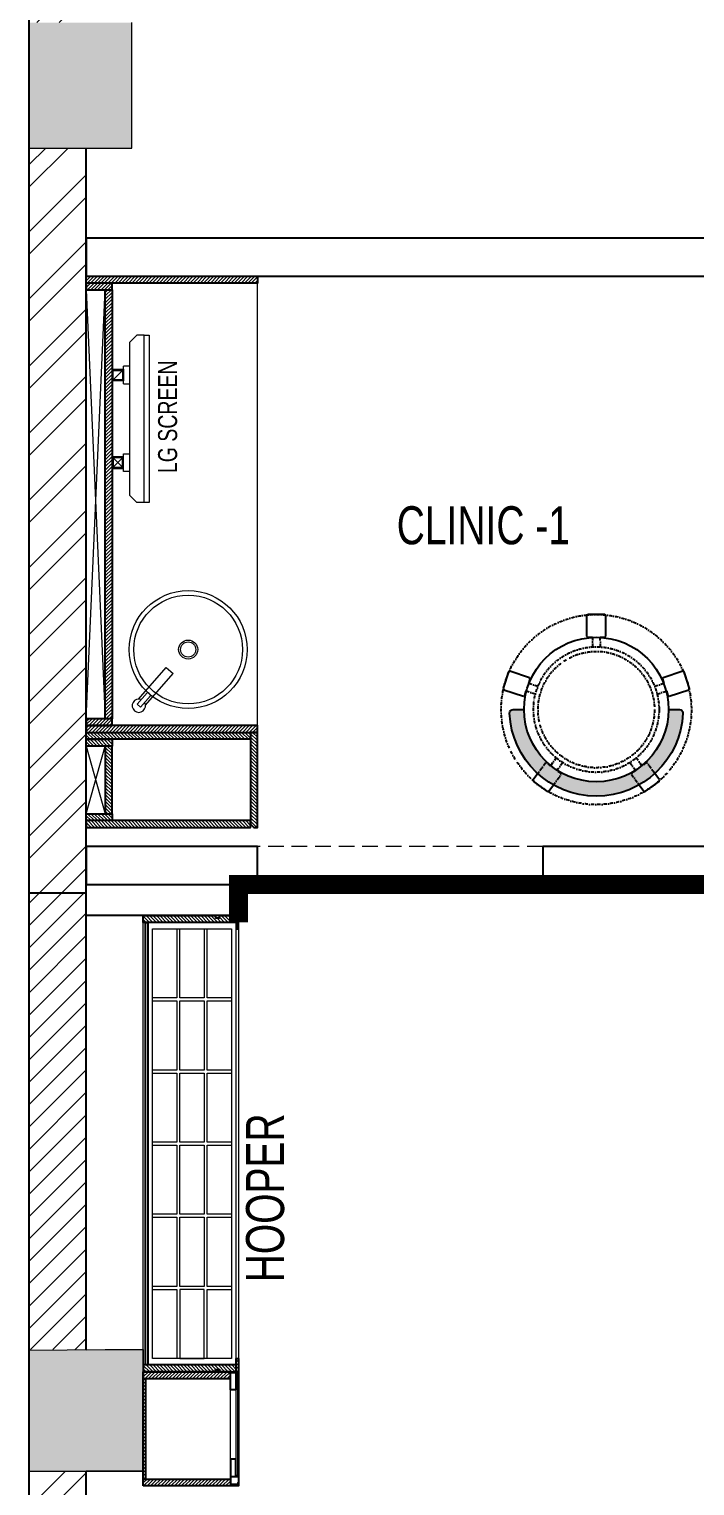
# Model space of a CAD drawing. Header units: feet. Extents: x 9680564 to 9687493, y -6782529 to -6768267.
# Drawn here: x 9680564 to 9682314, y -6775598 to -6771766 of the extents above; entities that cross this region are included whole.
import ezdxf

# ---------------------------------------------------------------- set-up
doc = ezdxf.new("R2010")
doc.units = ezdxf.units.FT
doc.header["$LTSCALE"] = 33
doc.header["$MEASUREMENT"] = 0
for name, pattern in [('a_p6_plan_L18$0$HIDDEN', [0.375, 0.25, -0.125]), ('ACAD_ISO03W100', [30, 12, -18]), ('DASHDOT2', [0.5, 0.25, -0.125, 0, -0.125])]:
    doc.linetypes.add(name, pattern=pattern)
for name, color, linetype, lineweight in [('A-COL', 243, 'Continuous', 9), ('column hatch', 5, 'Continuous', 0), ('Floor-Unit', 1, 'Continuous', 13), ('HATCH', 9, 'Continuous', 9), ('LENS-DIM', 252, 'Continuous', 5), ('LENS-FURNITURE', 13, 'Continuous', 9), ('LENS-PARTITION', 21, 'Continuous', 25), ('LENS-TEXT', 31, 'Continuous', 5), ('LENS_CURTAIN', 5, 'a_p6_plan_L18$0$HIDDEN', 9), ('LK-FF&E WALL', 1, 'Continuous', 9), ('LK-FLUTTED FINISH', 20, 'Continuous', 30), ('LK-IT', 3, 'Continuous', 18), ('LN-ELEVATION-1', 81, 'Continuous', 25), ('LN-ELEVATION-2', 103, 'Continuous', 20), ('LN-ELEVATION-3', 125, 'Continuous', 18), ('LN-ELEVATION-4', 145, 'Continuous', 13), ('LN-HATCH', 251, 'Continuous', 0), ('PLANO-TXT', 252, 'Continuous', 5), ('TV', 92, 'Continuous', 18)]:
    doc.layers.add(name, color=color, linetype=linetype, lineweight=lineweight)
doc.layers.add('A-WALL', color=1, linetype='Continuous')
doc.styles.add('LK TXT', font='GILC____.TTF', dxfattribs={"height": 100})
doc.styles.get("Standard").update_dxf_attribs({"font": 'GILC____.TTF'})
pattern_1 = [(225, (-11889972.96854246, 5497005.119345739), (88.29995930067012, -88.29995930067015), []), (225, (-11890031.8351819, 5497005.119345739), (88.29995930067012, -88.29995930067015), [])]
pattern_2 = [(45, (7858054.083674966, 3504049.203216764), (-4.490128060534575, 4.490128060534575), [])]
pattern_3 = [(44.99999999999998, (35858.5, -100655.3575484328), (-4.419417382415918, 4.419417382415923), [])]

# ---------------------------------------------------------------- blocks, each defined once
blk = doc.blocks.new('A$C5adbc486')
at = {"layer": 'column hatch'}
h = blk.add_hatch(color=8, dxfattribs=at)
h.dxf.hatch_style = 1
h.paths.add_polyline_path([(-890.3894512746482, -1733.079416756518), (-1190.389451274648, -1733.079416756518), (-1190.389451274648, -2053.079416756518), (-890.3894512746482, -2053.079416756518)])
h.paths.add_polyline_path([(-920.3894512746483, 1756.920583243482), (-1190.389451274648, 1756.920583243482), (-1190.389451274648, 1426.920583243482), (-920.3894512746483, 1426.920583243482)])
h.paths.add_polyline_path([(-910.3894512746483, 5236.920583243482), (-1190.389451274648, 5236.920583243482), (-1190.389451274648, 4916.920583243482), (-910.3894512746483, 4916.920583243482)])
h.paths.add_polyline_path([(2364.610548725352, 5236.920583243482), (2089.610548727215, 5236.920583243482), (2089.610548727215, 4876.920583243482), (2364.610548727215, 4876.920583243482)])
h.paths.add_polyline_path([(5500.962545529008, 5236.920583243482), (4974.610548725351, 5236.920583243482), (4974.610548725351, 4947.314389341511), (5506.78558124043, 4965.591698674485)])
h.paths.add_polyline_path([(2379.610548725352, 1656.920583243482), (2089.610548725352, 1656.920583243482), (2089.610548725352, 1336.920583243482), (2379.610548725352, 1336.920583243482)])
h.paths.add_polyline_path([(2499.610548725352, -1713.079416756518), (2239.610548725352, -1713.079416756518), (2239.610548725352, -2033.079416756518), (2499.610548725352, -2033.079416756518)])
h.paths.add_polyline_path([(5644.645088389516, -1458.079416756518), (5449.610548725352, -1458.079416756518), (5449.610548725352, -2318.079416756518), (5663.101695837453, -2318.079416756518)])
h.paths.add_polyline_path([(5669.962286960334, -4968.079416756518), (5454.610548725352, -4968.079416756518), (5454.610548725352, -5798.079416756518), (5687.775059264153, -5798.079416756518)])
h.paths.add_polyline_path([(5719.97380018048, -4968.079416756518), (5669.962286960334, -4968.079416756518), (5687.775059264153, -5798.079416756518), (5737.786572484299, -5798.079416756518)])
h.paths.add_polyline_path([(2634.610548725352, -8743.079416756518), (2374.610548725351, -8743.079416756518), (2374.610548725351, -8663.079416756518), (2099.610548725352, -8663.079416756518), (2099.610548725352, -8743.079416756518), (1859.610548725352, -8743.079416756518), (1859.610548725352, -8993.079416756518), (2634.610548725352, -8993.079416756518)])
h.paths.add_polyline_path([(-600.3894512746483, -8743.079416756518), (-780.3894512746483, -8743.079416756518), (-780.3894512746483, -8693.079416756518), (-1190.389451274648, -8687.813968512228), (-1190.389451274648, -8993.079416756518), (-600.3894512746483, -8993.079416756518)])
h.paths.add_polyline_path([(-880.4398760683835, -5193.079416756518), (-1190.389451274648, -5193.079416756518), (-1190.389451274648, -5508.663899557665), (-880.4398760683835, -5508.663899557665)])
h.paths.add_polyline_path([(2474.610548725352, -5233.079416756518), (2194.610548725352, -5233.079416756518), (2194.610548725352, -5513.079416756518), (2474.610548725352, -5513.079416756518)])
at = {"layer": 'LN-HATCH'}
h = blk.add_hatch(dxfattribs=at)
h.set_pattern_fill('ANSI32', color=256, scale=333, angle=180)
h.set_pattern_definition(pattern_1)
h.paths.add_polyline_path([(5506.785581242294, 4965.591698674485), (5356.861546710134, 4960.442625929601), (5438.93064484559, 1136.36907405965), (5588.896113133058, 1139.587508685887)])
h.paths.add_polyline_path([(4974.610548725351, 5236.920583243482), (2364.610548725352, 5236.920583243482), (2364.610548725352, 5086.920583243482), (4974.610548725351, 5086.920583243482)])
h.paths.add_polyline_path([(2089.610548727215, 5236.920583243482), (-910.3894512746483, 5236.920583243482), (-910.3894512746483, 5086.920583243482), (2089.610548727215, 5086.920583243482)])
h.paths.add_polyline_path([(-1040.389451274648, 4916.920583243482), (-1190.389451274648, 4916.920583243482), (-1190.389451274648, 1756.920583243482), (-1040.389451274648, 1756.920583243482)])
h.paths.add_polyline_path([(-1040.389451274648, -2053.079416756518), (-1190.389451274648, -2053.079416756518), (-1190.389451274648, -5193.079416756518), (-1040.389451274648, -5193.079416756518)])
h.paths.add_polyline_path([(-1001.715622069314, -5508.663899557665), (-1190.389451274648, -5508.663899557665), (-1190.389451274648, -8687.813968512228), (-946.6248938962817, -8690.944528660735)])
h = blk.add_hatch(dxfattribs=at)
h.set_pattern_fill('ANSI32', color=256, scale=333, angle=180)
h.set_pattern_definition(pattern_1)
h.paths.add_polyline_path([(-1040.389451274648, 1426.920583243482), (-1190.389451274648, 1426.920583243482), (-1190.389451274648, -533.0794167565182), (-1040.389451274648, -533.0794167565182)])
h = blk.add_hatch(dxfattribs=at)
h.set_pattern_fill('ANSI31', color=256, scale=333, angle=180)
h.set_pattern_definition([(225, (-11889972.96854246, 5497005.119345739), (29.43331976689004, -29.43331976689005), [])])
h.paths.add_polyline_path([(-1040.389451274648, -533.0794167565182), (-1190.389451274648, -533.0794167565182), (-1190.389451274648, -1733.079416756518), (-1040.389451274648, -1733.079416756518)])
at = {"layer": 'A-COL'}
for p, q in [((-920.3894512746483, 1426.920583243482), (-920.3894512746483, 1756.920583243482)), ((-1190.389451274648, 1426.920583243482), (-920.3894512746483, 1426.920583243482)), ((-890.3894512746482, -1733.079416756518), (-1190.389451274648, -1735.700335018337)), ((-890.3894512746482, -2053.079416756518), (-890.3894512746482, -1733.079416756518)), ((-1190.389451272785, -2053.079416756518), (-890.3894512746482, -2053.079416756518))]:
    blk.add_line(p, q, dxfattribs=at)
at = {"layer": 'A-WALL'}
for p, q in [((-1190.389451274648, -8993.079416756518), (-1190.389451274648, 5236.920583243482)), ((-1040.389451274648, -1733.079416756518), (-1040.389451274648, 1426.920583243482)), ((-1040.389451272786, -533.0794167565182), (-1190.389451274648, -533.0794167565182)), ((-1040.389451274648, -5193.079416756518), (-1040.389451274648, -2053.079416756518))]:
    blk.add_line(p, q, dxfattribs=at)
blk = doc.blocks.new('A$C2698d5b5')
at = {"layer": 'LENS-DIM', "color": 2}
blk.add_lwpolyline([(3153.98211334832, -5505.941419317387), (3153.98211334832, -4645.941419317387), (3198.982113361359, -4645.941419317387), (3139.534668454901, -1997.941419317387), (-3336.01788665168, -1997.941419317387), (-3336.01788665168, -4922.251878448761), (-3186.01788665168, -4920.941419317387), (-3186.01788665168, -5240.941419317387), (-3336.01788665168, -5240.941419317387), (-3336.01788665168, -8380.941419317387)], dxfattribs=at)
blk.add_blockref('A$C5adbc486', (-2295.628435377031, -3187.862002560869), dxfattribs=at)
blk = doc.blocks.new('MIRROR')
at = {"layer": 'LN-HATCH', "ltscale": 0.5}
h = blk.add_hatch(dxfattribs=at)
h.set_pattern_fill('ANSI31', color=256, scale=2)
h.set_pattern_definition([(45, (4060433.741624544, 1708720.786904081), (-4.490128060534575, 4.490128060534575), [])])
h.paths.add_polyline_path([(212.944788963403, 101.3407590774622), (230.944788963403, 101.3407590774622), (230.944788963403, -127.6592409225377), (212.944788963403, -127.6592409225377)])
h.paths.add_polyline_path([(230.944788963403, 95.34075907746227), (494.9447889634027, 95.34075907746227), (494.9447889634027, 101.3407590774622), (230.944788963403, 101.3407590774622)])
h.paths.add_polyline_path([(512.9447889634027, 101.3407590774622), (494.9447889634027, 101.3407590774622), (494.9447889634027, -127.6592409225377), (512.9447889634027, -127.6592409225377)])
at = {"layer": 'Defpoints'}
blk.add_lwpolyline([(512.9447889634027, 101.3407590774622), (212.944788963403, 101.3407590774622), (212.944788963403, -148.6592409225377), (512.9447889634027, -148.6592409225377)], close=True, dxfattribs=at)
at = {"layer": 'LN-ELEVATION-1'}
for points in [[(212.944788963403, 101.3407590774622), (230.944788963403, 101.3407590774622), (230.944788963403, -127.6592409225377), (212.944788963403, -127.6592409225377)], [(230.944788963403, 95.34075907746227), (494.9447889634027, 95.34075907746227), (494.9447889634027, 101.3407590774622), (230.944788963403, 101.3407590774622)], [(512.9447889634027, 101.3407590774622), (494.9447889634027, 101.3407590774622), (494.9447889634027, -127.6592409225377), (512.9447889634027, -127.6592409225377)], [(259.944788963403, -141.6592409225377), (259.944788963403, -127.6592409225377), (214.944788963403, -127.6592409225377), (214.944788963403, -148.6592409225377), (223.944788963403, -148.6592409225377), (223.944788963403, -147.1592409225377), (216.444788963403, -147.1592409225377), (216.444788963403, -141.6592409225377)], [(442.944788963403, -141.6592409225377), (442.944788963403, -127.6592409225377), (487.9447889634028, -127.6592409225377), (487.9447889634028, -148.6592409225377), (478.9447889634026, -148.6592409225377), (478.9447889634026, -147.1592409225377), (486.4447889634027, -147.1592409225377), (486.4447889634027, -141.6592409225377)], [(504.944788963403, -148.6592409225377), (504.944788963403, -147.1592409225377), (509.444788963403, -147.1592409225377), (509.444788963403, -129.1592409225377), (487.9447889634028, -129.1592409225377), (487.9447889634028, -127.6592409225377), (510.9447889634028, -127.6592409225377), (510.9447889634028, -148.6592409225377)]]:
    blk.add_lwpolyline(points, close=True, dxfattribs=at)
at = {"layer": 'LN-ELEVATION-2', "color": 4, "lineweight": 0}
blk.add_lwpolyline([(216.444788963403, -141.6592409225377), (486.4447889634027, -141.6592409225377), (486.4447889634027, -147.1592409225377), (216.444788963403, -147.1592409225377)], close=True, dxfattribs=at)
at = {"layer": 'LN-ELEVATION-2'}
blk.add_lwpolyline([(259.944788963403, -141.6592409225377), (442.944788963403, -141.6592409225377), (442.944788963403, -127.6592409225377), (259.944788963403, -127.6592409225377)], close=True, dxfattribs=at)
at = {"layer": 'LN-ELEVATION-4', "ltscale": 0.5}
blk.add_line((478.9447889634026, -148.6592409225377), (223.944788963403, -148.6592409225377), dxfattribs=at)
blk = doc.blocks.new('VC HD 1200')
at = {"layer": 'LN-HATCH', "ltscale": 0.5}
h = blk.add_hatch(dxfattribs=at)
h.set_pattern_fill('ANSI31', color=256, scale=2)
h.set_pattern_definition([(45, (3760859.752907088, 1795248.935917533), (-4.490128060534575, 4.490128060534575), [])])
h.paths.add_polyline_path([(-1200, 250), (-1200, 60), (-1194, 60), (-1194, 50), (-1200, 50), (-1200, 6), (-1182, 6), (-1182, 250)])
h = blk.add_hatch(dxfattribs=at)
h.set_pattern_fill('ANSI31', color=256, scale=2)
h.set_pattern_definition(pattern_2)
h.paths.add_polyline_path([(0, 250), (0, 60), (-6, 60), (-6, 50), (0, 50), (0, 6), (-18, 6), (-18, 250)])
h = blk.add_hatch(dxfattribs=at)
h.set_pattern_fill('ANSI31', color=256, scale=2)
h.set_pattern_definition([(45, (7858047.083674965, 3504049.203216764), (-4.490128060534575, 4.490128060534575), [])])
h.paths.add_polyline_path([(-1165, 6), (-1165, 0), (-1200, 0), (-1200, 6)])
h = blk.add_hatch(dxfattribs=at)
h.set_pattern_fill('ANSI31', color=256, scale=2)
h.set_pattern_definition(pattern_2)
h.paths.add_polyline_path([(-28, 6), (-28, 0), (0, 0), (0, 6)])
at = {"layer": 'LN-ELEVATION-1', "ltscale": 0.5}
for points in [[(-1200, 250), (-1200, 60), (-1194, 60), (-1194, 50), (-1200, 50), (-1200, 6), (-1182, 6), (-1182, 250)], [(-18, 238), (-1182, 238), (-1182, 244), (-18, 244)], [(0, 250), (0, 60), (-6, 60), (-6, 50), (0, 50), (0, 6), (-18, 6), (-18, 250)], [(-1165, 6), (-1165, 0), (-1200, 0), (-1200, 6)], [(-35, 6), (-35, 0), (0, 0), (0, 6)]]:
    blk.add_lwpolyline(points, close=True, dxfattribs=at)
at = {"layer": 'LN-ELEVATION-3', "ltscale": 0.5}
for p, q in [((-1182, 250), (-18, 250)), ((-1165, 6), (-35, 6)), ((-35, 0), (-1165, 0))]:
    blk.add_line(p, q, dxfattribs=at)
for points in [[(-1165.000000000465, 226), (-35, 226), (-35, 18), (-1165.000000000465, 18)], [(-1165.000000000465, 226), (-983.3333333334886, 226), (-983.3333333334886, 162), (-1165.000000000465, 162)], [(-975.3333333334886, 226), (-793.6666666665112, 226), (-793.6666666665112, 162), (-975.3333333334886, 162)], [(-785.6666666665112, 226), (-603.9999999995342, 226), (-603.9999999995342, 162), (-785.6666666665112, 162)], [(-595.9999999995342, 226), (-414.3333333325572, 226), (-414.3333333325572, 162), (-595.9999999995342, 162)], [(-406.3333333325572, 226), (-224.6666666655801, 226), (-224.6666666655801, 162), (-406.3333333325572, 162)], [(-216.6666666655801, 226), (-34.99999999860302, 226), (-34.99999999860302, 162), (-216.6666666655801, 162)], [(-1165.000000000465, 90), (-983.3333333334886, 90), (-983.3333333334886, 154), (-1165.000000000465, 154)], [(-975.3333333334886, 154), (-793.6666666665112, 154), (-793.6666666665112, 90), (-975.3333333334886, 90)], [(-785.6666666665112, 154), (-603.9999999995342, 154), (-603.9999999995342, 90), (-785.6666666665112, 90)], [(-595.9999999995342, 154), (-414.3333333325572, 154), (-414.3333333325572, 90), (-595.9999999995342, 90)], [(-406.3333333325572, 154), (-224.6666666655801, 154), (-224.6666666655801, 90), (-406.3333333325572, 90)], [(-216.6666666655801, 154), (-34.99999999860302, 154), (-34.99999999860302, 90), (-216.6666666655801, 90)], [(-1165.000000000465, 82), (-983.3333333334886, 82), (-983.3333333334886, 18), (-1165.000000000465, 18)], [(-975.3333333334886, 82), (-793.6666666665112, 82), (-793.6666666665112, 18), (-975.3333333334886, 18)], [(-785.6666666665112, 82), (-603.9999999995342, 82), (-603.9999999995342, 18), (-785.6666666665112, 18)], [(-595.9999999995342, 82), (-414.3333333325572, 82), (-414.3333333325572, 18), (-595.9999999995342, 18)], [(-406.3333333325572, 82), (-224.6666666655801, 82), (-224.6666666655801, 18), (-406.3333333325572, 18)], [(-216.6666666655801, 82), (-34.99999999860302, 82), (-34.99999999860302, 18), (-216.6666666655801, 18)]]:
    blk.add_lwpolyline(points, close=True, dxfattribs=at)
blk = doc.blocks.new('rtf')
at = {"color": 0, "linetype": 'ByBlock', "lineweight": -2}
for p, q in [((16412.5253540573, -172798.8148984113), (16452.40026456733, -172798.8148984113)), ((16412.5253540573, -172810.8148984113), (16412.5253540573, -172798.8148984113)), ((16425.26329468148, -172793.1007600746), (16535.26329468148, -172793.1007600746)), ((16535.26329468148, -172793.1007600746), (16535.26329468148, -172817.1007600746)), ((16412.5253540573, -172810.8148984113), (16452.40026456733, -172810.8148984113)), ((16425.26329468148, -172817.1007600746), (16535.26329468148, -172817.1007600746))]:
    blk.add_line(p, q, dxfattribs=at)
for centre, radius, start, end in [((16412.5253540573, -172805.1007600746), 17.5, 21.05058810897431, 340.9421780194656), ((16444.53660690578, -172804.8148984114), 9.891264419597851, 322.656233941354, 37.34376605891414)]:
    blk.add_arc(centre, radius, start, end, dxfattribs=at)
blk = doc.blocks.new('dsg')
at = {"color": 0, "linetype": 'ByBlock', "lineweight": -2}
for radius in [155, 143, 25, 20]:
    blk.add_circle((11491.5035008227, -171102.5847399924), radius, dxfattribs=at)
blk.add_blockref('rtf', (-5117.472106590168, 1702.9323767405), dxfattribs=at)
blk = doc.blocks.new('CLINIC - CABINET SINK')
at = {"layer": 'LN-HATCH', "ltscale": 0.5}
h = blk.add_hatch(dxfattribs=at)
h.set_pattern_fill('ANSI31', color=256, scale=2)
h.set_pattern_definition([(45, (4052861.500382861, 1708016.355767586), (-4.490128060534575, 4.490128060534575), [])])
h.paths.add_polyline_path([(-563.359543572413, 156.9999999999999), (564.640456427587, 156.9999999999999), (564.640456427587, 174.9999999999999), (-563.359543572413, 174.9999999999999)])
h.paths.add_polyline_path([(582.6404564275867, 225), (600.6404564275867, 225), (600.6404564275867, -225), (582.6404564275867, -225)])
h.paths.add_polyline_path([(564.640456427587, 225), (582.6404564275867, 225), (582.6404564275867, 156.9999999999999), (564.640456427587, 156.9999999999999)])
h.paths.add_polyline_path([(-581.359543572413, 225), (-599.359543572413, 225), (-599.359543572413, -225), (-581.359543572413, -225)])
h.paths.add_polyline_path([(-581.359543572413, 225), (-563.359543572413, 225), (-563.359543572413, 156.9999999999999), (-581.359543572413, 156.9999999999999)])
at = {"layer": 'LN-ELEVATION-1', "ltscale": 0.5}
for points in [[(-581.359543572413, 225), (-599.359543572413, 225), (-599.359543572413, -225), (-581.359543572413, -225)], [(-581.359543572413, 225), (-563.359543572413, 225), (-563.359543572413, 156.9999999999999), (-581.359543572413, 156.9999999999999)], [(564.640456427587, 225), (582.6404564275867, 225), (582.6404564275867, 156.9999999999999), (564.640456427587, 156.9999999999999)], [(582.6404564275867, 225), (600.6404564275867, 225), (600.6404564275867, -225), (582.6404564275867, -225)], [(-563.359543572413, 156.9999999999999), (564.640456427587, 156.9999999999999), (564.640456427587, 174.9999999999999), (-563.359543572413, 174.9999999999999)]]:
    blk.add_lwpolyline(points, close=True, dxfattribs=at)
at = {"layer": 'LN-ELEVATION-2', "ltscale": 0.5}
blk.add_line((582.6404564275867, -225), (-581.359543572413, -225), dxfattribs=at)
at = {"layer": 'LN-HATCH', "ltscale": 0.5}
for p, q in [((564.640456427587, 225), (-563.359543572413, 174.9999999999999)), ((-563.359543572413, 225), (564.640456427587, 174.9999999999999))]:
    blk.add_line(p, q, dxfattribs=at)
at = {"layer": 'LN-ELEVATION-3', "xscale": -1, "rotation": 41.1558274151866}
blk.add_blockref('dsg', (-103569.3304926871, 136346.6509754679), dxfattribs=at)
blk = doc.blocks.new('CLINIC SCREEN')
at = {"layer": 'TV'}
for p, q in [((-103.1090284836336, 42.85441964946222), (-127.4114311772946, 18.55201695591665)), ((-127.4114311772946, 42.85441964946222), (-103.1090284836336, 18.55201695591665)), ((102.7052824410566, 42.85441964946222), (127.007685134602, 18.55201695591665))]:
    blk.add_line(p, q, dxfattribs=at)
at = {"layer": 'TV', "ltscale": 12}
for p, q in [((-220.0000000000082, -19.41163062257681), (-200.5883693773149, 0)), ((200.5883693773149, 0), (-200.5883693773149, 0)), ((-138.5315413423604, 0), (-138.5315413423604, 15.514207008644)), ((-138.5315413423604, 15.514207008644), (-91.98892031613741, 15.514207008644)), ((-91.98892031613741, 15.514207008644), (-91.98892031613741, 0)), ((91.98892031610741, 15.514207008644), (91.98892031610741, 0)), ((91.98892031610741, 15.514207008644), (138.5315413423595, 15.514207008644)), ((138.5315413423595, 0), (138.5315413423595, 15.514207008644)), ((219.9999999999918, -19.41163062257681), (200.5883693773149, 0)), ((-220.0000000000082, -38.82326124538668), (-220.0000000000082, -19.41163062257681)), ((219.9999999999918, -38.82326124538668), (219.9999999999918, -19.41163062257681))]:
    blk.add_line(p, q, dxfattribs=at)
at = {"layer": 'TV'}
for points in [[(-130.4492315140169, 15.51421661919448), (-100.0712281470269, 15.51421661919448), (-100.0712281470269, 45.89221998606814), (-130.4492315140169, 45.89221998606814)], [(-127.4114311772946, 18.55201695591665), (-103.1090284836336, 18.55201695591665), (-103.1090284836336, 42.85441964946222), (-127.4114311772946, 42.85441964946222)], [(130.0454854713243, 15.51421661919448), (99.66748210433435, 15.51421661919448), (99.66748210433435, 45.89221998606814), (130.0454854713243, 45.89221998606814)], [(127.007685134602, 18.55201695591665), (102.7052824410566, 18.55201695591665), (102.7052824410566, 42.85441964946222), (127.007685134602, 42.85441964946222)]]:
    blk.add_lwpolyline(points, close=True, dxfattribs=at)
at = {"layer": 'TV', "ltscale": 12}
blk.add_lwpolyline([(-220.0000000000082, -51.71278328332107), (-220.0000000000082, -38.82326124538668), (219.9999999999918, -38.82326124538668), (219.9999999999918, -51.71278328332107)], close=True, dxfattribs=at)
at = {"layer": 'Floor-Unit', "color": 0, "ltscale": 2, "insert": (5.199680584678389, -100.4085774972336), "char_height": 50, "attachment_point": 5}
blk.add_mtext_dynamic_manual_height_columns('LG SCREEN', width=466.4796511627907, gutter_width=12.5, heights=[0], dxfattribs=at)
blk = doc.blocks.new('CLINIC - MOP CLOSET')
at = {"layer": 'LN-HATCH', "ltscale": 0.5}
h = blk.add_hatch(dxfattribs=at)
h.set_pattern_fill('ANSI31', color=256, scale=50, angle=360)
h.set_pattern_definition(pattern_3)
h.paths.add_polyline_path([(-106.3595435724128, 216), (-124.3595435724128, 216), (-124.3595435724128, -216), (-106.3595435724128, -216)])
h = blk.add_hatch(dxfattribs=at)
h.set_pattern_fill('ANSI31', color=256, scale=50, angle=360)
h.set_pattern_definition(pattern_3)
h.paths.add_polyline_path([(-106.3595435724128, 216), (-88.35954357241282, 216), (-88.35954357241282, 148), (-106.3595435724128, 148)])
h = blk.add_hatch(dxfattribs=at)
h.set_pattern_fill('ANSI31', color=256, scale=50, angle=360)
h.set_pattern_definition(pattern_3)
h.paths.add_polyline_path([(89.64045642758717, 216), (107.6404564275872, 216), (107.6404564275872, 148), (89.64045642758717, 148)])
h = blk.add_hatch(dxfattribs=at)
h.set_pattern_fill('ANSI31', color=256, scale=50, angle=360)
h.set_pattern_definition(pattern_3)
h.paths.add_polyline_path([(107.6404564275872, 216), (125.6404564275872, 216), (125.6404564275872, -216), (107.6404564275872, -216)])
h = blk.add_hatch(dxfattribs=at)
h.set_pattern_fill('ANSI31', color=256, scale=50, angle=360)
h.set_pattern_definition(pattern_3)
h.paths.add_polyline_path([(-88.35954357241282, 148), (89.64045642758717, 148), (89.64045642758717, 166), (-88.35954357241282, 166)])
h = blk.add_hatch(dxfattribs=at)
h.set_pattern_fill('ANSI31', color=256, scale=50, angle=360)
h.set_pattern_definition([(44.99999999999998, (35894.5, -101037.3575484328), (-4.419417382415918, 4.419417382415923), [])])
h.paths.add_polyline_path([(-115.3595435724055, -216), (-124.3595435724128, -225), (-124.3595435724128, -234), (125.6404564275872, -234), (125.6404564275872, -216)])
at = {"layer": 'LN-ELEVATION-1', "ltscale": 0.5}
for points in [[(-106.3595435724128, 216), (-124.3595435724128, 216), (-124.3595435724128, -216), (-106.3595435724128, -216)], [(-106.3595435724128, 216), (-88.35954357241282, 216), (-88.35954357241282, 148), (-106.3595435724128, 148)], [(89.64045642758717, 216), (107.6404564275872, 216), (107.6404564275872, 148), (89.64045642758717, 148)], [(107.6404564275872, 216), (125.6404564275872, 216), (125.6404564275872, -216), (107.6404564275872, -216)], [(-88.35954357241282, 148), (89.64045642758717, 148), (89.64045642758717, 166), (-88.35954357241282, 166)], [(-124.3595435724128, -225), (-124.3595435724128, -234), (125.6404564275872, -234), (125.6404564275872, -216), (-115.3595435724128, -216)]]:
    blk.add_lwpolyline(points, close=True, dxfattribs=at)
at = {"layer": 'LN-HATCH', "ltscale": 0.5}
for p, q in [((89.64045642758717, 216), (-88.35954357241282, 166)), ((-88.35954357241282, 216), (89.64045642758717, 166))]:
    blk.add_line(p, q, dxfattribs=at)
blk = doc.blocks.new('DR STOOL')
at = {"layer": 'HATCH'}
h = blk.add_hatch(dxfattribs=at)
h.set_pattern_fill('ANSI36', color=250, angle=-90.00000000000001)
h.set_pattern_definition([(315, (-227.8099174643867, 917.3997257252777), (6.173926083235043, -1.683798022700468), [7.9375, -1.587499999999999, 0, -1.587499999999999])])
edge = h.paths.add_edge_path()
edge.add_line((-190.0000000041909, 4.511094e-10), (-218.6899174675346, 4.511094e-10))
edge.add_arc((-218.6899174670689, 9.120000000388245), 9.119999999940092, 177.6119845363388, 269.9999999996136, ccw=False)
edge.add_arc((-1.8626451e-09, 3.565219e-10), 228.000000002257, 2.3880154632688004, 177.6119845367313, ccw=False)
edge.add_arc((218.6899174633436, 9.120000000497384), 9.120000000051716, -90.00000000034493, 2.3880154629299, ccw=False)
edge.add_line((218.6899174633436, 4.511094e-10), (190, 4.511094e-10))
edge.add_arc((-1.8626451e-09, 4.511094e-10), 190.000000001979, -1.27e-14, 180)
at = {"layer": 'LN-ELEVATION-1', "color": 1, "ltscale": 100}
for p, q in [((-128.6221585394814, 215.4841044476634), (-165.2704676063731, 189.0243927398114)), ((-124.7228340068832, 214.8545704018979), (-128.6221585394814, 215.4841044476634)), ((-112.6981821293011, 198.1996966340157), (-124.7228340068832, 214.8545704018979)), ((124.7553772013634, 214.9803744515593), (112.5488144652918, 198.2845540212292)), ((128.7014972954057, 215.5933048763618), (124.7553772013634, 214.9803744515593)), ((128.7014972954057, 215.5933048763618), (124.7553772013634, 214.9803744515593)), ((165.1911288509145, 188.915192311113), (128.7014972954057, 215.5933048763618)), ((165.1911288509145, 188.915192311113), (128.7014972954057, 215.5933048763618)), ((-165.2704676063731, 189.0243927398114), (-165.9069543029182, 185.0820035930228)), ((-165.9069543029182, 185.0820035930228), (-153.8003208162263, 168.3135803133482)), ((153.6734594982117, 168.4294150282658), (165.7973639420234, 185.0121775862135)), ((165.7973639420234, 185.0121775862135), (165.1911288509145, 188.915192311113)), ((165.7973639420234, 185.0121775862135), (165.1911288509145, 188.915192311113)), ((-191.2928382232785, -35.45407700946089), (-242.9550312487409, -52.24013893969095)), ((-187.9259491492994, -37.1695928365807), (-191.2928382232785, -35.45407700946089)), ((-184.1424400564283, -48.81403796559607), (-187.9259491492994, -37.1695928365807)), ((188.0651108901948, -36.96233201187715), (184.0504167033359, -49.19388854173303)), ((191.3981811110861, -35.27656588272658), (188.0651108901948, -36.96233201187715)), ((243.0100176925771, -52.21682526778022), (191.3981811110861, -35.27656588272658)), ((-242.9550312487409, -52.24013893969095), (-244.7482102331705, -55.75945052818861)), ((-244.7482102331705, -55.75945052818861), (-230.7800458371639, -98.74904560100549)), ((-173.8639617776498, -80.4479453730819), (-177.8421125086024, -68.2044548037811)), ((177.6922140880488, -68.56540505095472), (173.8739495249465, -80.1985000452405)), ((230.715890809428, -98.7280946081737), (244.8123673382215, -55.78040257930116)), ((244.8123673382215, -55.78040257930116), (243.0100176925771, -52.21682526778022)), ((-230.7800458371639, -98.74904560100549), (-227.2218665438704, -100.5620286722478)), ((-227.2218665438704, -100.5620286722478), (-175.5596735184081, -83.7759667420105)), ((-175.5596735184081, -83.7759667420105), (-173.8639617776498, -80.4479453730819)), ((173.8739495249465, -80.1985000452405), (175.5794035866856, -83.5704969359358)), ((175.5794035866856, -83.5704969359358), (227.1912401677109, -100.5107563209894)), ((227.1912401677109, -100.5107563209894), (230.715890809428, -98.7280946081737)), ((-22.72193054761737, -190.2142363802995), (-25.39390889601782, -192.886214728569)), ((-10.47823652112856, -190.2142363802995), (-22.72193054761737, -190.2142363802995)), ((22.78362171910703, -190.2142363802995), (9.910054048988968, -190.2142363802995)), ((25.42475448176265, -192.8553691428751), (22.78362171910703, -190.2142363802995)), ((-25.39390889601782, -192.886214728569), (-25.39390889601782, -247.2070584567482)), ((25.42475448176265, -247.1762128710543), (25.42475448176265, -192.8553691428751)), ((-25.39390889601782, -247.2070584567482), (-22.60096735274419, -250)), ((-22.60096735274419, -250), (22.60096735274419, -250)), ((22.60096735274419, -250), (25.42475448176265, -247.1762128710543))]:
    blk.add_line(p, q, dxfattribs=at)
at = {"layer": 'LN-ELEVATION-1', "linetype": 'DASHDOT2'}
for p, q in [((-92.92521573789418, 170.8129362839827), (-112.6981821293011, 198.1996966340157)), ((112.5488144652918, 198.2845540212292), (92.69529851106927, 171.1294289919315)), ((-153.8003208162263, 168.3135803133482), (-134.1093360339291, 141.0403694751003)), ((-103.4542870586738, 159.9154408004979), (-93.52748446213081, 167.0824927485227)), ((-88.15393704269081, 139.4771787207864), (-103.4542870586738, 159.9154408004979)), ((-93.52748446213081, 167.0824927485227), (-92.92521573789418, 170.8129362839827)), ((103.6608748426661, 159.8406005539291), (88.19885099539533, 139.4487815762331)), ((92.69529851106927, 171.1294289919315), (93.26858203159645, 167.4385604566923)), ((93.26858203159645, 167.4385604566923), (103.6608748426661, 159.8406005539291)), ((133.7372852512635, 141.1612321265929), (153.6734594982117, 168.4294150282658)), ((-134.1093360339291, 141.0403694751003), (-130.4219571123831, 140.4450534014686)), ((-130.4219571123831, 140.4450534014686), (-119.9844727469608, 147.9808124662595)), ((-119.9844727469608, 147.9808124662595), (-105.3687285655178, 126.9741353208374)), ((105.4096150295809, 126.94019481352), (120.1194891873747, 147.8074627162714)), ((120.1194891873747, 147.8074627162714), (130.0033113472163, 140.5812532722048)), ((130.0033113472163, 140.5812532722048), (133.7372852512635, 141.1612321265929)), ((-159.954806596972, -40.49024384317454), (-184.1424400564283, -48.81403796559607)), ((-177.8421125086024, -68.2044548037811), (-153.4148110738024, -60.73628028803068)), ((153.3006618716754, -61.02382378749462), (177.6922140880488, -68.56540505095472)), ((184.0504167033359, -49.19388854173303), (159.8786162491887, -40.79004861696012)), ((-10.92024635523557, -164.6382343793375), (-10.47823652112856, -190.2142363802995)), ((9.910054048988968, -190.2142363802995), (10.35584833659231, -164.674698740353))]:
    blk.add_line(p, q, dxfattribs=at)
at = {"layer": 'LN-ELEVATION-1', "color": 1, "ltscale": 100}
blk.add_lwpolyline([(-190.0000000023283, 0), (-218.6899174656719, 0, -0.4264743413925903), (-227.8019973598421, 9.5, -0.959166304662544), (227.8019973593764, 9.5, -0.4264743413925903), (218.6899174647406, 0), (190.0000000013969, 0)], format="xyb", dxfattribs=at)
at = {"layer": 'LN-ELEVATION-1', "linetype": 'DASHDOT2'}
for radius in [250, 165, 153]:
    blk.add_circle((0, 0), radius, dxfattribs=at)
at = {"layer": 'LN-ELEVATION-1', "color": 1, "ltscale": 100}
blk.add_circle((0, 0), 190, dxfattribs=at)

msp = doc.modelspace()

# ---------------------------------------------------------------- linework, layer by layer
at = {"layer": 'LENS-PARTITION'}
for points in [[(9680713.887877444, -6772415.899125244), (9684775.329850323, -6772415.899125244), (9684775.329850323, -6772315.899125244), (9680713.887877444, -6772315.899125244)], [(9681163.887877442, -6773915.899125246), (9680713.887877444, -6773915.899125245), (9680713.887877444, -6774015.899125245), (9681163.887877442, -6774015.899125246)], [(9684775.329850323, -6773915.899125245), (9681913.887877442, -6773915.899125246), (9681913.887877442, -6774015.899125246), (9684775.329850323, -6774015.899125245)], [(9681113.887877442, -6774097.562472416), (9680713.887877444, -6774097.562472416), (9680713.887877444, -6774015.899125245), (9681113.887877442, -6774015.899125245)]]:
    msp.add_lwpolyline(points, close=True, dxfattribs=at)
at = {"layer": 'LENS_CURTAIN', "ltscale": 5}
msp.add_lwpolyline([(9681913.887877442, -6773915.899125246), (9681163.887877442, -6773915.899125246), (9681163.887877442, -6774015.899125246), (9681913.887877442, -6774015.899125246)], close=True, dxfattribs=at)
at = {"layer": 'LK-FLUTTED FINISH', "linetype": 'ACAD_ISO03W100', "ltscale": 0.05, "const_width": 50}
msp.add_lwpolyline([(9687227.60533298, -6774015.899125296), (9681113.887877442, -6774015.899125245), (9681113.887877442, -6774115.062472416)], dxfattribs=at)

# ---------------------------------------------------------------- block references
at = {"layer": 'LENS-DIM', "color": 2}
msp.add_blockref('A$C2698d5b5', (9684049.905764094, -6770317.957705928), dxfattribs=at)
at = {"layer": 'LENS-FURNITURE', "rotation": 180}
msp.add_blockref('DR STOOL', (9682054.748431345, -6773555.673213626), dxfattribs=at)
at = {"layer": 'LK-FF&E WALL', "xscale": -1, "rotation": 90}
for name, p in [('CLINIC - CABINET SINK', (9680938.887877444, -6773015.258668815)), ('MIRROR', (9680965.228636518, -6775084.617683453))]:
    msp.add_blockref(name, p, dxfattribs=at)
at = {"layer": 'LK-FF&E WALL', "rotation": 90.00000000000003}
for name, p in [('CLINIC - MOP CLOSET', (9680929.887877444, -6773741.539581672)), ('VC HD 1200', (9681113.887877442, -6774097.562472416))]:
    msp.add_blockref(name, p, dxfattribs=at)
at = {"layer": 'LK-IT', "rotation": 90.00000000000003}
msp.add_blockref('CLINIC SCREEN', (9680827.780097418, -6772790.899125243), dxfattribs=at)

# ---------------------------------------------------------------- texts
at = {"layer": 'LENS-TEXT', "color": 0, "linetype": 'Continuous', "ltscale": 3, "insert": (9681757.934013858, -6773071.756902203), "char_height": 100, "attachment_point": 5, "style": 'LK TXT'}
msp.add_mtext_dynamic_manual_height_columns('CLINIC -1', width=975.6602251778568, gutter_width=0.9999999999999992, heights=[0], dxfattribs=at)
at = {"layer": 'PLANO-TXT', "linetype": 'Continuous', "ltscale": 3, "insert": (9681184.748331588, -6774840.027542697, 5.20701e-09), "char_height": 100, "width": 271.7848837209302, "attachment_point": 5, "rotation": 90, "style": 'LK TXT'}
msp.add_mtext('HOOPER', dxfattribs=at)

doc.saveas('drawing.dxf')
